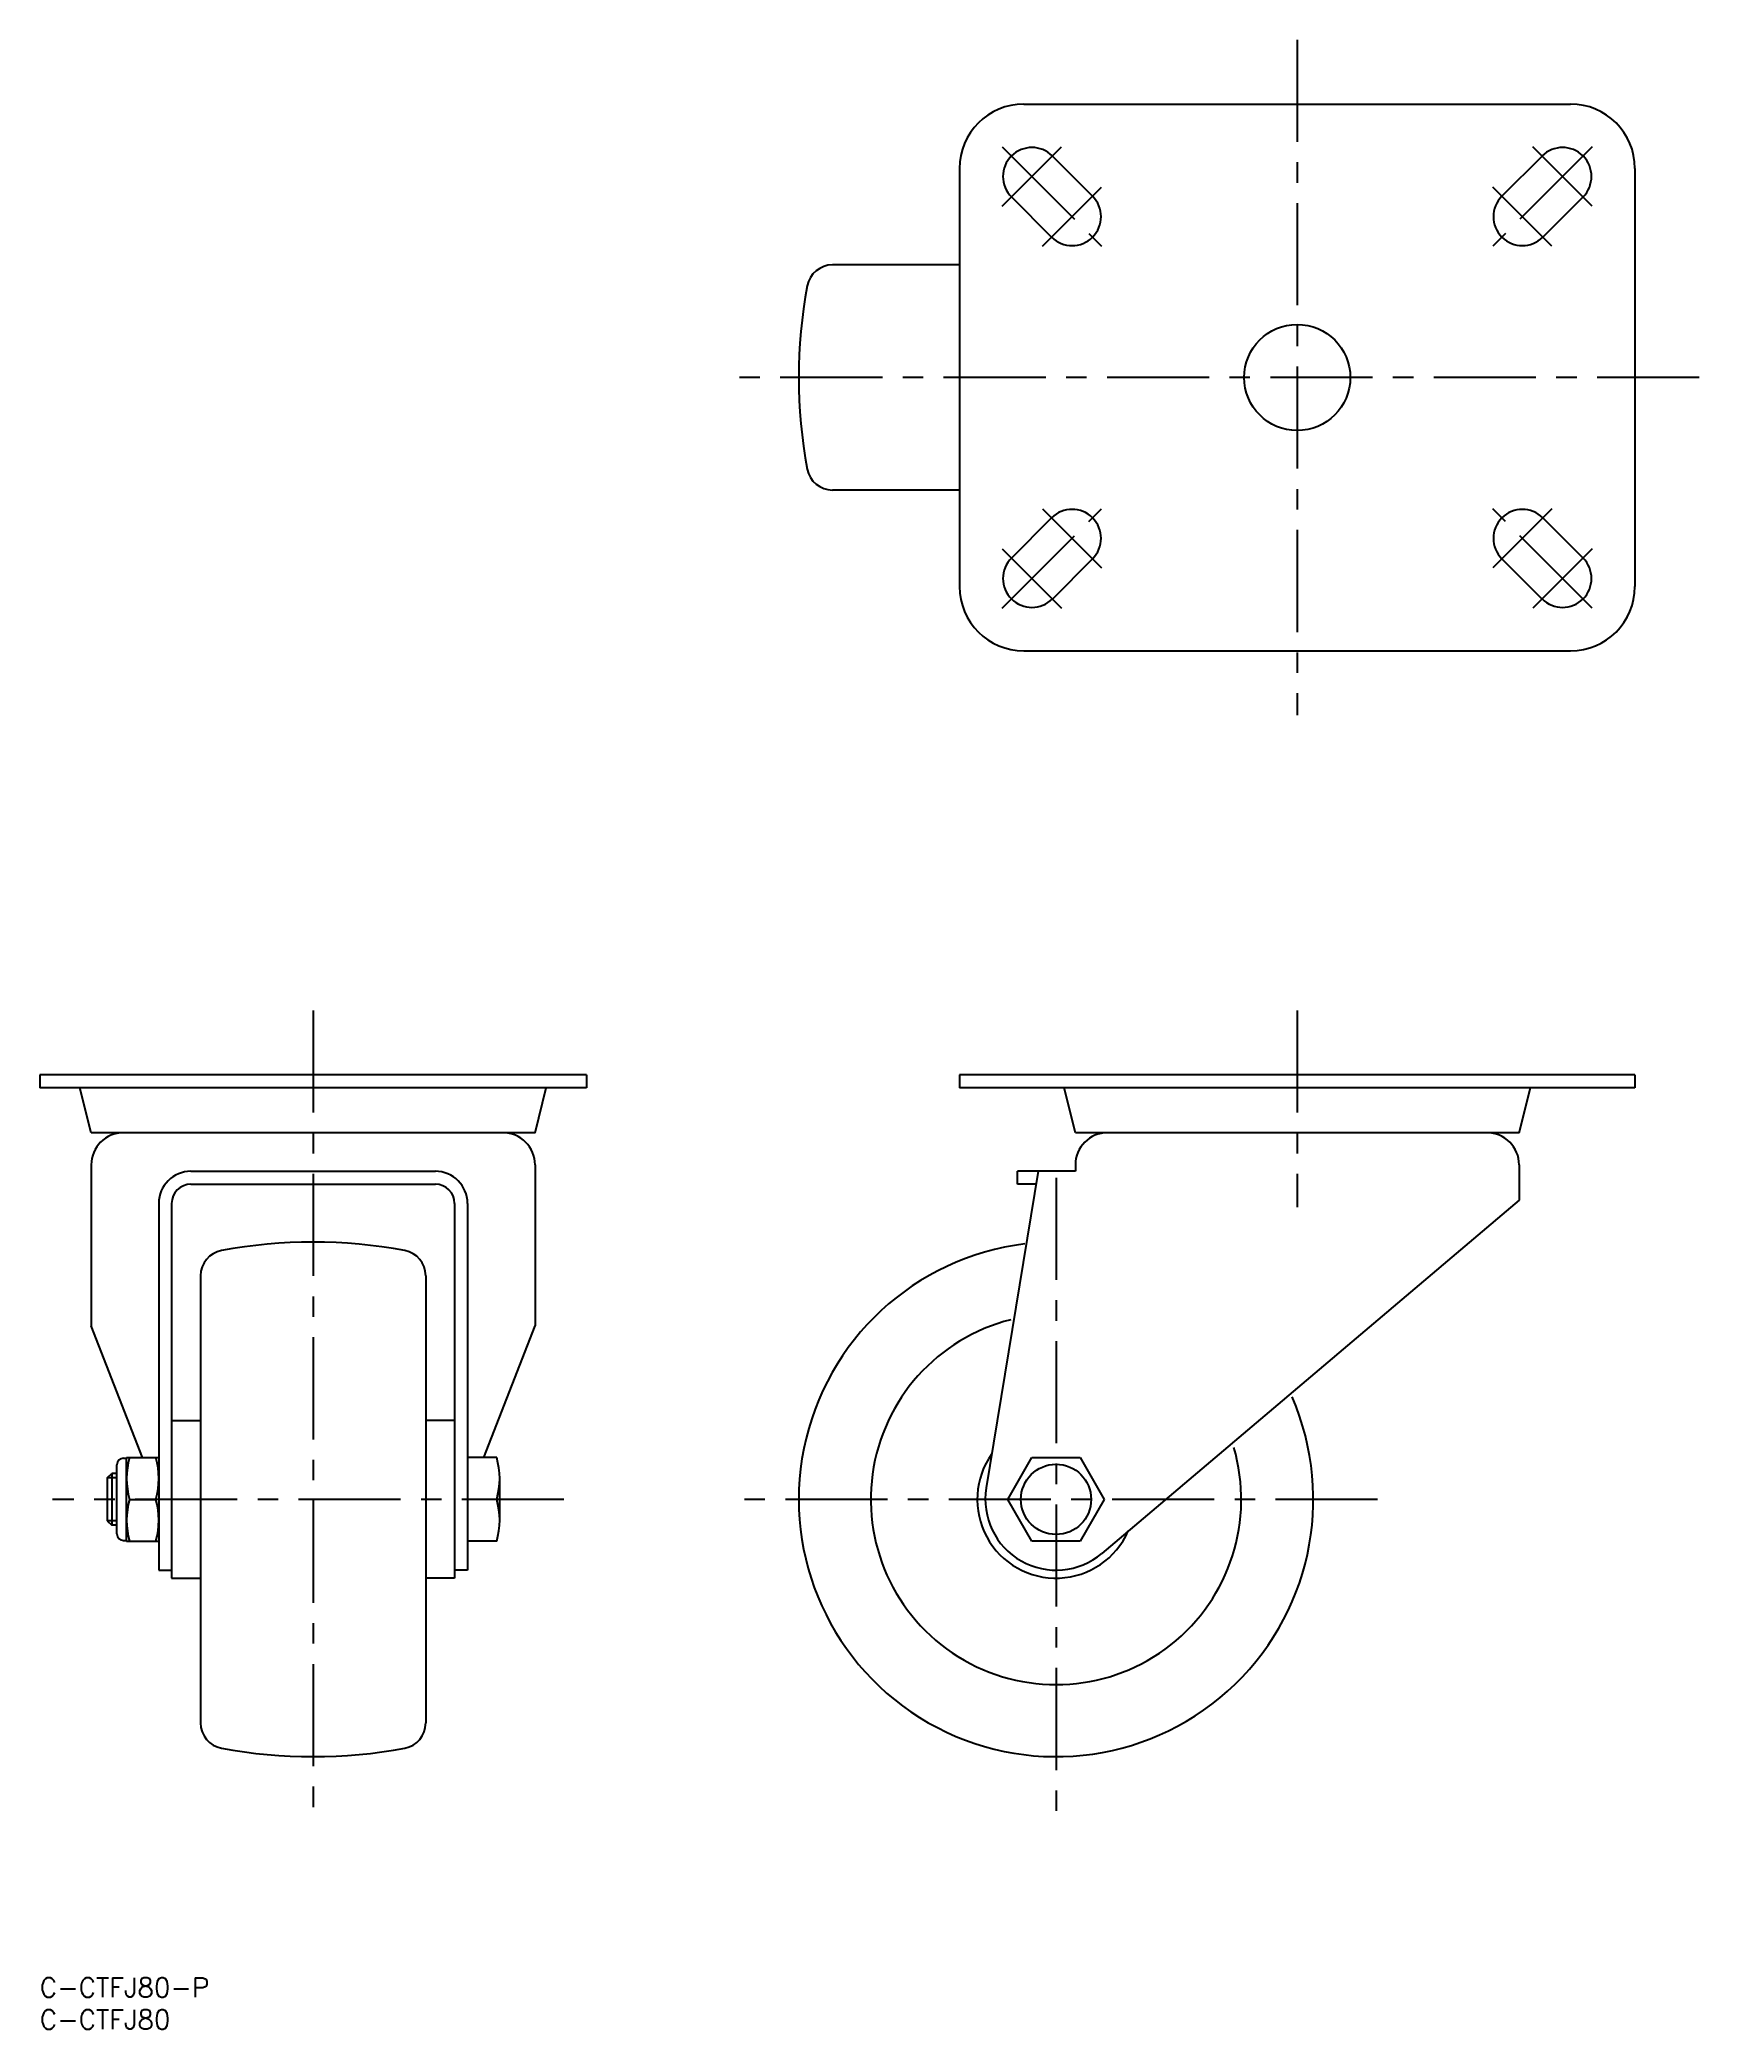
# Model space of a CAD drawing. Extents: x 0 to 258, y -8 to 301.
import ezdxf

# ---------------------------------------------------------------- set-up
doc = ezdxf.new("R2010")
doc.units = 0
doc.header["$LTSCALE"] = 0.5
doc.linetypes.add('CENTER', pattern=[50.8, 31.75, -6.35, 6.35, -6.35])
doc.layers.get('0').update_dxf_attribs({"linetype": 'CONTINUOUS'})
doc.layers.add('CENTER', color=1, linetype='CENTER')
doc.styles.get("Standard").update_dxf_attribs({"font": 'txt.shx', "height": 3, "bigfont": 'bigfont.shx'})

# ---------------------------------------------------------------- blocks, each defined once
blk = doc.blocks.new('*U20')
at = {"color": 7, "linetype": 'CONTINUOUS'}
blk.add_text('C-CTFJ80-P', height=3, dxfattribs=at).set_placement((0, -3))
blk = doc.blocks.new('*U21')
at = {"color": 7, "linetype": 'CONTINUOUS'}
blk.add_text('C-CTFJ80', height=3, dxfattribs=at).set_placement((0, -8))

msp = doc.modelspace()

# ---------------------------------------------------------------- linework, layer by layer
at = {"color": 7, "linetype": 'CONTINUOUS'}
for p, q in [((153, 291.28), (238, 291.28)), ((157.43, 283.21), (163.68, 276.96)), ((233.56, 283.21), (227.31, 276.96)), ((143, 281.28), (143, 216.28)), ((248, 281.28), (248, 216.28)), ((151.06, 276.84), (157.31, 270.59)), ((239.93, 276.84), (233.68, 270.59)), ((143, 266.28), (123.25, 266.28)), ((143, 231.28), (123.25, 231.28)), ((151.06, 220.71), (157.31, 226.96)), ((239.93, 220.71), (233.68, 226.96)), ((157.43, 214.34), (163.68, 220.59)), ((233.56, 214.34), (227.31, 220.59)), ((153, 206.28), (238, 206.28)), ((85, 140.37), (0, 140.37)), ((0, 140.37), (0, 138.37)), ((85, 140.37), (85, 138.37)), ((248, 140.37), (143, 140.37)), ((143, 140.37), (143, 138.37)), ((248, 140.37), (248, 138.37)), ((85, 138.37), (0, 138.37)), ((8, 131.37), (6.25, 138.37)), ((77, 131.37), (78.75, 138.37)), ((248, 138.37), (143, 138.37)), ((161, 131.37), (159.25, 138.37)), ((230, 131.37), (231.75, 138.37)), ((77, 131.37), (8, 131.37)), ((230, 131.37), (161, 131.37)), ((8, 126.37), (8, 101.36)), ((23.5, 125.37), (61.5, 125.37)), ((77, 126.37), (77, 101.36)), ((155.21, 125.37), (147.14, 76.15)), ((161, 125.37), (152, 125.37)), ((152, 123.37), (152, 125.37)), ((161, 126.37), (161, 125.37)), ((230, 126.37), (230, 120.87)), ((23.5, 123.37), (61.5, 123.37)), ((154.88, 123.37), (152, 123.37)), ((230, 120.87), (165.1, 65.97)), ((18.5, 120.37), (18.5, 63.37)), ((20.5, 120.37), (20.5, 62.12)), ((64.5, 120.37), (64.5, 62.12)), ((66.5, 120.37), (66.5, 63.37)), ((25, 109.12), (25, 39.62)), ((60, 109.12), (60, 39.62)), ((15.97, 80.87), (8, 101.36)), ((69.03, 80.87), (77, 101.36)), ((20.5, 86.62), (25, 86.62)), ((64.5, 86.62), (60, 86.62)), ((13.04, 80.77), (13.5, 80.77)), ((13.5, 67.87), (13.5, 80.87)), ((13.5, 80.87), (18.5, 80.87)), ((71.04, 80.87), (66.5, 80.87)), ((150.49, 74.37), (154.24, 80.87)), ((154.24, 80.87), (161.75, 80.87)), ((161.75, 80.87), (165.5, 74.37)), ((10.5, 77.7), (11.18, 78.37)), ((10.5, 77.7), (10.5, 71.05)), ((11.18, 78.37), (11.18, 70.37)), ((12, 78.37), (11.18, 78.37)), ((12, 69.02), (12, 79.73)), ((71.5, 71.12), (71.5, 77.62)), ((13.96, 74.37), (18.04, 74.37)), ((71.04, 74.37), (66.5, 74.37)), ((154.24, 67.87), (150.49, 74.37)), ((165.5, 74.37), (161.75, 67.87)), ((10.5, 71.05), (11.18, 70.37)), ((12, 70.37), (11.18, 70.37)), ((13.04, 67.98), (13.5, 67.98)), ((13.5, 67.87), (18.5, 67.87)), ((71.04, 67.87), (66.5, 67.87)), ((161.75, 67.87), (154.24, 67.87)), ((18.5, 63.37), (20.5, 63.37)), ((20.5, 62.12), (25, 62.12)), ((64.5, 62.12), (60, 62.12)), ((66.5, 63.37), (64.5, 63.37))]:
    msp.add_line(p, q, dxfattribs=at)
at = {"color": 3, "linetype": 'CONTINUOUS'}
for p, q in [((12, 77.7), (10.5, 77.7)), ((12, 71.05), (10.5, 71.05))]:
    msp.add_line(p, q, dxfattribs=at)
at = {"color": 7, "linetype": 'CONTINUOUS'}
for centre, radius in [((195.5, 248.78), 8.25), ((158, 74.37), 5.46)]:
    msp.add_circle(centre, radius, dxfattribs=at)
for centre, radius, start, end in [((153, 281.28), 10, 90, 180), ((238, 281.28), 10, 0, 90), ((154.25, 280.03), 4.5, 45, 225), ((236.75, 280.03), 4.5, 315, 135), ((160.5, 273.78), 4.5, 225, 45), ((230.5, 273.78), 4.5, 135, 315), ((123.25, 262.28), 4, 90, 169.4162), ((195.5, 248.78), 77.5, 169.4162, 190.5838), ((123.25, 235.28), 4, 190.5838, 270), ((160.5, 223.78), 4.5, 315, 135), ((230.5, 223.78), 4.5, 45, 225), ((154.25, 217.53), 4.5, 135, 315), ((236.75, 217.53), 4.5, 225, 45), ((153, 216.28), 10, 180, 270), ((238, 216.28), 10, 270, 0), ((13, 126.37), 5, 90, 180), ((72, 126.37), 5, 0, 90), ((166, 126.37), 5, 90, 180), ((225, 126.37), 5, 0, 90), ((23.5, 120.37), 5, 90, 180), ((61.5, 120.37), 5, 0, 90), ((23.5, 120.37), 3, 90, 180), ((61.5, 120.37), 3, 0, 90), ((29, 109.12), 4, 100.5838, 180), ((42.5, 36.87), 77.5, 79.4162, 100.5838), ((56, 109.12), 4, 0, 79.4162), ((158, 74.37), 40, 96.9948, 23.4463), ((158, 74.37), 28.8, 104.1616, 16.2796), ((13.04, 79.73), 1.04, 90, 180), ((25.1, 77.62), 11.6, 163.7343, 196.2657), ((6.9, 77.62), 11.6, 343.7343, 16.2657), ((59.9, 77.62), 11.6, 343.7343, 16.2657), ((158, 74.37), 12.25, 144.5797, 336.3383), ((25.1, 71.12), 11.6, 163.7343, 196.2657), ((6.9, 71.12), 11.6, 343.7343, 16.2657), ((59.9, 71.12), 11.6, 343.7343, 16.2657), ((158, 74.37), 11, 170.6886, 310.2294), ((13.04, 69.02), 1.04, 180, 270), ((29, 39.62), 4, 180, 259.4162), ((56, 39.62), 4, 280.5838, 0), ((42.5, 111.87), 77.5, 259.4162, 280.5838)]:
    msp.add_arc(centre, radius, start, end, dxfattribs=at)
at = {"layer": 'CENTER', "color": 1, "linetype": 'CENTER'}
for p, q in [((195.5, 301.28), (195.5, 196.28)), ((149.65, 284.62), (165.09, 269.18)), ((149.65, 275.43), (158.84, 284.62)), ((241.34, 284.62), (225.9, 269.18)), ((241.34, 275.43), (232.15, 284.62)), ((155.9, 269.18), (165.09, 278.37)), ((235.09, 269.18), (225.9, 278.37)), ((258, 248.78), (108, 248.78)), ((149.65, 212.93), (165.09, 228.37)), ((155.9, 228.37), (165.09, 219.18)), ((241.34, 212.93), (225.9, 228.37)), ((235.09, 228.37), (225.9, 219.18)), ((149.65, 222.12), (158.84, 212.93)), ((241.34, 222.12), (232.15, 212.93)), ((42.5, 150.37), (42.5, 24.37)), ((195.5, 150.37), (195.5, 119.78)), ((158, 124.37), (158, 24.37)), ((81.5, 74.37), (2, 74.37)), ((208, 74.37), (108, 74.37))]:
    msp.add_line(p, q, dxfattribs=at)

# ---------------------------------------------------------------- block references
at = {"color": 7, "linetype": 'CONTINUOUS'}
for name in ['*U20', '*U21']:
    msp.add_blockref(name, (0, 0), dxfattribs=at)

doc.saveas('drawing.dxf')
